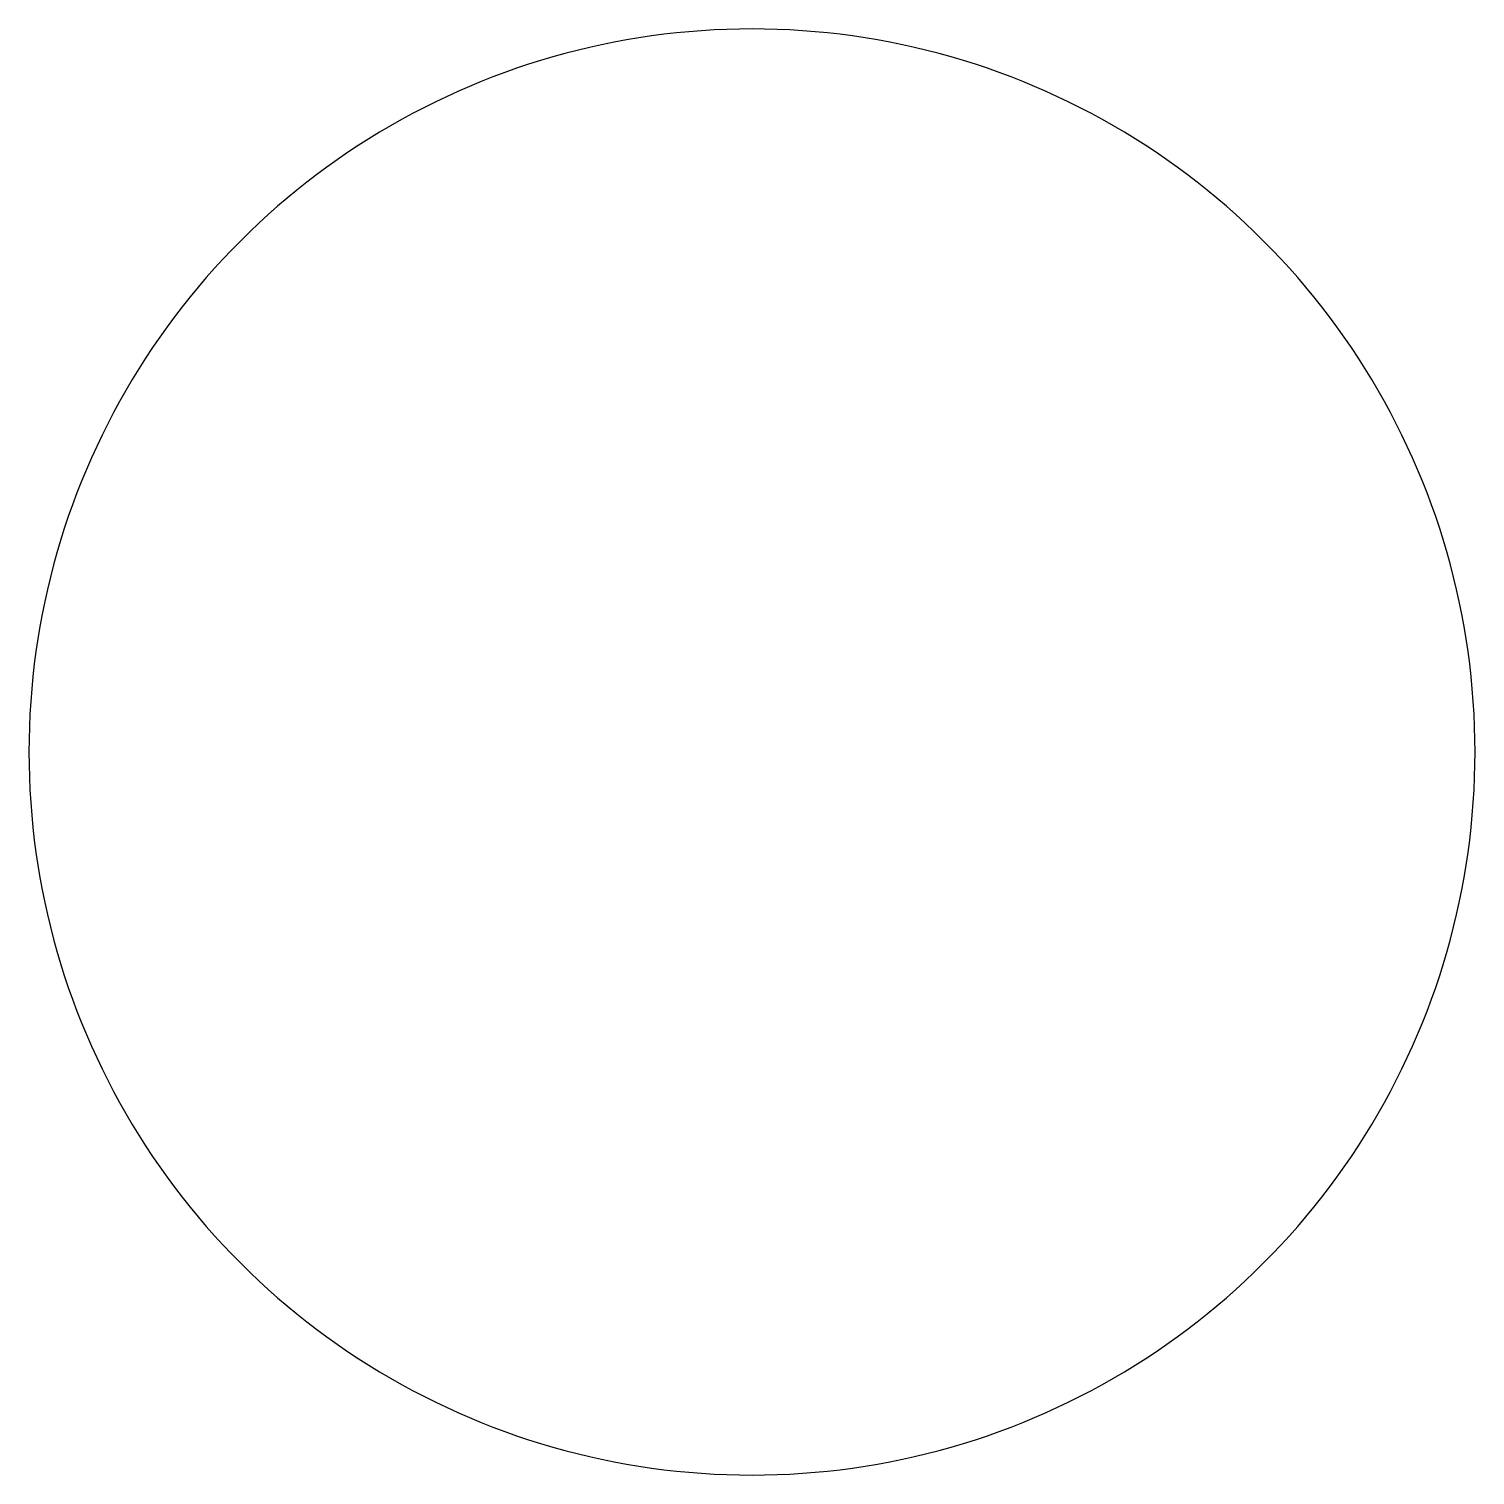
# Model space of a CAD drawing. Header units: metres. Extents: x -44 to 44, y -44 to 44.
import ezdxf

# ---------------------------------------------------------------- set-up
doc = ezdxf.new("R2010")
doc.units = ezdxf.units.M

msp = doc.modelspace()

# ---------------------------------------------------------------- linework, layer by layer
for p, q in [((0, 44), (-0.76791, 43.9933)), ((0.76791, 43.9933), (0, 44)), ((-8.3956, 43.1916), (-9.14811, 43.0385)), ((-7.64052, 43.3315), (-8.3956, 43.1916)), ((-6.88312, 43.4583), (-7.64052, 43.3315)), ((-6.12362, 43.5718), (-6.88312, 43.4583)), ((-5.36225, 43.672), (-6.12362, 43.5718)), ((-4.59925, 43.759), (-5.36225, 43.672)), ((-3.83485, 43.8326), (-4.59925, 43.759)), ((-3.06928, 43.8928), (-3.83485, 43.8326)), ((-2.30278, 43.9397), (-3.06928, 43.8928)), ((-1.53558, 43.9732), (-2.30278, 43.9397)), ((-0.76791, 43.9933), (-1.53558, 43.9732)), ((1.53558, 43.9732), (0.76791, 43.9933)), ((2.30278, 43.9397), (1.53558, 43.9732)), ((3.06928, 43.8928), (2.30278, 43.9397)), ((3.83485, 43.8326), (3.06928, 43.8928)), ((4.59925, 43.759), (3.83485, 43.8326)), ((5.36225, 43.672), (4.59925, 43.759)), ((6.12362, 43.5718), (5.36225, 43.672)), ((6.88312, 43.4583), (6.12362, 43.5718)), ((7.64052, 43.3315), (6.88312, 43.4583)), ((8.3956, 43.1916), (7.64052, 43.3315)), ((9.14811, 43.0385), (8.3956, 43.1916)), ((-12.128, 42.2955), (-12.8644, 42.0774)), ((-11.388, 42.5007), (-12.128, 42.2955)), ((-10.6446, 42.693), (-11.388, 42.5007)), ((-9.89785, 42.8723), (-10.6446, 42.693)), ((-9.14811, 43.0385), (-9.89785, 42.8723)), ((9.89785, 42.8723), (9.14811, 43.0385)), ((10.6446, 42.693), (9.89785, 42.8723)), ((11.388, 42.5007), (10.6446, 42.693)), ((12.128, 42.2955), (11.388, 42.5007)), ((12.8644, 42.0774), (12.128, 42.2955)), ((-14.325, 41.6028), (-15.0489, 41.3465)), ((-13.5967, 41.8465), (-14.325, 41.6028)), ((-12.8644, 42.0774), (-13.5967, 41.8465)), ((13.5967, 41.8465), (12.8644, 42.0774)), ((14.325, 41.6028), (13.5967, 41.8465)), ((15.0489, 41.3465), (14.325, 41.6028)), ((-17.1922, 40.5022), (-17.8964, 40.196)), ((-16.4827, 40.7961), (-17.1922, 40.5022)), ((-15.7682, 41.0775), (-16.4827, 40.7961)), ((-15.0489, 41.3465), (-15.7682, 41.0775)), ((15.7682, 41.0775), (15.0489, 41.3465)), ((16.4827, 40.7961), (15.7682, 41.0775)), ((17.1922, 40.5022), (16.4827, 40.7961)), ((17.8964, 40.196), (17.1922, 40.5022)), ((-18.5952, 39.8775), (-19.2883, 39.5469)), ((-17.8964, 40.196), (-18.5952, 39.8775)), ((18.5952, 39.8775), (17.8964, 40.196)), ((19.2883, 39.5469), (18.5952, 39.8775)), ((-20.6567, 38.8497), (-21.3316, 38.4833)), ((-19.9756, 39.2043), (-20.6567, 38.8497)), ((-19.2883, 39.5469), (-19.9756, 39.2043)), ((19.9756, 39.2043), (19.2883, 39.5469)), ((20.6567, 38.8497), (19.9756, 39.2043)), ((21.3316, 38.4833), (20.6567, 38.8497)), ((-22, 38.1051), (-22.6617, 37.7154)), ((-21.3316, 38.4833), (-22, 38.1051)), ((22, 38.1051), (21.3316, 38.4833)), ((22.6617, 37.7154), (22, 38.1051)), ((-23.3164, 37.3141), (-23.9641, 36.9015)), ((-22.6617, 37.7154), (-23.3164, 37.3141)), ((23.3164, 37.3141), (22.6617, 37.7154)), ((23.9641, 36.9015), (23.3164, 37.3141)), ((-24.6045, 36.4777), (-25.2374, 36.0427)), ((-23.9641, 36.9015), (-24.6045, 36.4777)), ((24.6045, 36.4777), (23.9641, 36.9015)), ((25.2374, 36.0427), (24.6045, 36.4777)), ((-25.8626, 35.5967), (-26.4799, 35.14)), ((-25.2374, 36.0427), (-25.8626, 35.5967)), ((25.8626, 35.5967), (25.2374, 36.0427)), ((26.4799, 35.14), (25.8626, 35.5967)), ((-27.0891, 34.6725), (-27.6901, 34.1944)), ((-26.4799, 35.14), (-27.0891, 34.6725)), ((27.0891, 34.6725), (26.4799, 35.14)), ((27.6901, 34.1944), (27.0891, 34.6725)), ((-28.2827, 33.706), (-28.8666, 33.2072)), ((-27.6901, 34.1944), (-28.2827, 33.706)), ((28.2827, 33.706), (27.6901, 34.1944)), ((28.8666, 33.2072), (28.2827, 33.706)), ((-29.4417, 32.6984), (-30.0079, 32.1796)), ((-28.8666, 33.2072), (-29.4417, 32.6984)), ((29.4417, 32.6984), (28.8666, 33.2072)), ((30.0079, 32.1796), (29.4417, 32.6984)), ((-30.0079, 32.1796), (-30.565, 31.651)), ((30.565, 31.651), (30.0079, 32.1796)), ((-31.1127, 31.1127), (-31.651, 30.565)), ((-30.565, 31.651), (-31.1127, 31.1127)), ((31.1127, 31.1127), (30.565, 31.651)), ((31.651, 30.565), (31.1127, 31.1127)), ((-32.1796, 30.0079), (-32.6984, 29.4417)), ((-31.651, 30.565), (-32.1796, 30.0079)), ((32.1796, 30.0079), (31.651, 30.565)), ((32.6984, 29.4417), (32.1796, 30.0079)), ((-32.6984, 29.4417), (-33.2072, 28.8666)), ((33.2072, 28.8666), (32.6984, 29.4417)), ((-33.706, 28.2827), (-34.1944, 27.6901)), ((-33.2072, 28.8666), (-33.706, 28.2827)), ((33.706, 28.2827), (33.2072, 28.8666)), ((34.1944, 27.6901), (33.706, 28.2827)), ((-34.1944, 27.6901), (-34.6725, 27.0891)), ((34.6725, 27.0891), (34.1944, 27.6901)), ((-35.14, 26.4799), (-35.5967, 25.8626)), ((-34.6725, 27.0891), (-35.14, 26.4799)), ((35.14, 26.4799), (34.6725, 27.0891)), ((35.5967, 25.8626), (35.14, 26.4799)), ((-35.5967, 25.8626), (-36.0427, 25.2374)), ((36.0427, 25.2374), (35.5967, 25.8626)), ((-36.0427, 25.2374), (-36.4777, 24.6045)), ((36.4777, 24.6045), (36.0427, 25.2374)), ((-36.9015, 23.9641), (-37.3141, 23.3164)), ((-36.4777, 24.6045), (-36.9015, 23.9641)), ((36.9015, 23.9641), (36.4777, 24.6045)), ((37.3141, 23.3164), (36.9015, 23.9641)), ((-37.3141, 23.3164), (-37.7154, 22.6617)), ((37.7154, 22.6617), (37.3141, 23.3164)), ((-38.1051, 22), (-38.4833, 21.3316)), ((-37.7154, 22.6617), (-38.1051, 22)), ((38.1051, 22), (37.7154, 22.6617)), ((38.4833, 21.3316), (38.1051, 22)), ((-38.4833, 21.3316), (-38.8497, 20.6567)), ((38.8497, 20.6567), (38.4833, 21.3316)), ((-38.8497, 20.6567), (-39.2043, 19.9756)), ((39.2043, 19.9756), (38.8497, 20.6567)), ((-39.2043, 19.9756), (-39.5469, 19.2883)), ((39.5469, 19.2883), (39.2043, 19.9756)), ((-39.8775, 18.5952), (-40.196, 17.8964)), ((-39.5469, 19.2883), (-39.8775, 18.5952)), ((39.8775, 18.5952), (39.5469, 19.2883)), ((40.196, 17.8964), (39.8775, 18.5952)), ((-40.196, 17.8964), (-40.5022, 17.1922)), ((40.5022, 17.1922), (40.196, 17.8964)), ((-40.5022, 17.1922), (-40.7961, 16.4827)), ((40.7961, 16.4827), (40.5022, 17.1922)), ((-40.7961, 16.4827), (-41.0775, 15.7682)), ((41.0775, 15.7682), (40.7961, 16.4827)), ((-41.3465, 15.0489), (-41.6028, 14.325)), ((-41.0775, 15.7682), (-41.3465, 15.0489)), ((41.3465, 15.0489), (41.0775, 15.7682)), ((41.6028, 14.325), (41.3465, 15.0489)), ((-41.6028, 14.325), (-41.8465, 13.5967)), ((41.8465, 13.5967), (41.6028, 14.325)), ((-41.8465, 13.5967), (-42.0774, 12.8644)), ((42.0774, 12.8644), (41.8465, 13.5967)), ((-42.0774, 12.8644), (-42.2955, 12.128)), ((42.2955, 12.128), (42.0774, 12.8644)), ((-42.2955, 12.128), (-42.5007, 11.388)), ((42.5007, 11.388), (42.2955, 12.128)), ((-42.693, 10.6446), (-42.8723, 9.89785)), ((-42.5007, 11.388), (-42.693, 10.6446)), ((42.693, 10.6446), (42.5007, 11.388)), ((42.8723, 9.89785), (42.693, 10.6446)), ((-42.8723, 9.89785), (-43.0385, 9.14811)), ((43.0385, 9.14811), (42.8723, 9.89785)), ((-43.0385, 9.14811), (-43.1916, 8.3956)), ((43.1916, 8.3956), (43.0385, 9.14811)), ((-43.1916, 8.3956), (-43.3315, 7.64052)), ((43.3315, 7.64052), (43.1916, 8.3956)), ((-43.3315, 7.64052), (-43.4583, 6.88312)), ((43.4583, 6.88312), (43.3315, 7.64052)), ((-43.4583, 6.88312), (-43.5718, 6.12362)), ((43.5718, 6.12362), (43.4583, 6.88312)), ((-43.672, 5.36225), (-43.759, 4.59925)), ((-43.5718, 6.12362), (-43.672, 5.36225)), ((43.672, 5.36225), (43.5718, 6.12362)), ((43.759, 4.59925), (43.672, 5.36225)), ((-43.759, 4.59925), (-43.8326, 3.83485)), ((43.8326, 3.83485), (43.759, 4.59925)), ((-43.8326, 3.83485), (-43.8928, 3.06928)), ((43.8928, 3.06928), (43.8326, 3.83485)), ((-43.8928, 3.06928), (-43.9397, 2.30278)), ((43.9397, 2.30278), (43.8928, 3.06928)), ((-43.9397, 2.30278), (-43.9732, 1.53558)), ((43.9732, 1.53558), (43.9397, 2.30278)), ((-43.9732, 1.53558), (-43.9933, 0.76791)), ((43.9933, 0.76791), (43.9732, 1.53558)), ((-43.9933, 0.76791), (-44, 0)), ((-44, 0), (-43.9933, -0.76791)), ((44, 0), (43.9933, 0.76791)), ((43.9933, -0.76791), (44, 0)), ((-43.9933, -0.76791), (-43.9732, -1.53558)), ((43.9732, -1.53558), (43.9933, -0.76791)), ((-43.9732, -1.53558), (-43.9397, -2.30278)), ((43.9397, -2.30278), (43.9732, -1.53558)), ((-43.9397, -2.30278), (-43.8928, -3.06928)), ((43.8928, -3.06928), (43.9397, -2.30278)), ((-43.8928, -3.06928), (-43.8326, -3.83485)), ((43.8326, -3.83485), (43.8928, -3.06928)), ((-43.8326, -3.83485), (-43.759, -4.59925)), ((43.759, -4.59925), (43.8326, -3.83485)), ((-43.759, -4.59925), (-43.672, -5.36225)), ((43.672, -5.36225), (43.759, -4.59925)), ((-43.672, -5.36225), (-43.5718, -6.12362)), ((-43.5718, -6.12362), (-43.4583, -6.88312)), ((43.4583, -6.88312), (43.5718, -6.12362)), ((43.5718, -6.12362), (43.672, -5.36225)), ((-43.4583, -6.88312), (-43.3315, -7.64052)), ((43.3315, -7.64052), (43.4583, -6.88312)), ((-43.3315, -7.64052), (-43.1916, -8.3956)), ((43.1916, -8.3956), (43.3315, -7.64052)), ((-43.1916, -8.3956), (-43.0385, -9.14811)), ((43.0385, -9.14811), (43.1916, -8.3956)), ((-43.0385, -9.14811), (-42.8723, -9.89785)), ((42.8723, -9.89785), (43.0385, -9.14811)), ((-42.8723, -9.89785), (-42.693, -10.6446)), ((42.693, -10.6446), (42.8723, -9.89785)), ((-42.693, -10.6446), (-42.5007, -11.388)), ((-42.5007, -11.388), (-42.2955, -12.128)), ((42.2955, -12.128), (42.5007, -11.388)), ((42.5007, -11.388), (42.693, -10.6446)), ((-42.2955, -12.128), (-42.0774, -12.8644)), ((42.0774, -12.8644), (42.2955, -12.128)), ((-42.0774, -12.8644), (-41.8465, -13.5967)), ((41.8465, -13.5967), (42.0774, -12.8644)), ((-41.8465, -13.5967), (-41.6028, -14.325)), ((41.6028, -14.325), (41.8465, -13.5967)), ((-41.6028, -14.325), (-41.3465, -15.0489)), ((41.3465, -15.0489), (41.6028, -14.325)), ((-41.3465, -15.0489), (-41.0775, -15.7682)), ((-41.0775, -15.7682), (-40.7961, -16.4827)), ((40.7961, -16.4827), (41.0775, -15.7682)), ((41.0775, -15.7682), (41.3465, -15.0489)), ((-40.7961, -16.4827), (-40.5022, -17.1922)), ((40.5022, -17.1922), (40.7961, -16.4827)), ((-40.5022, -17.1922), (-40.196, -17.8964)), ((40.196, -17.8964), (40.5022, -17.1922)), ((-40.196, -17.8964), (-39.8775, -18.5952)), ((39.8775, -18.5952), (40.196, -17.8964)), ((-39.8775, -18.5952), (-39.5469, -19.2883)), ((-39.5469, -19.2883), (-39.2043, -19.9756)), ((39.2043, -19.9756), (39.5469, -19.2883)), ((39.5469, -19.2883), (39.8775, -18.5952)), ((-39.2043, -19.9756), (-38.8497, -20.6567)), ((38.8497, -20.6567), (39.2043, -19.9756)), ((-38.8497, -20.6567), (-38.4833, -21.3316)), ((38.4833, -21.3316), (38.8497, -20.6567)), ((-38.4833, -21.3316), (-38.1051, -22)), ((-38.1051, -22), (-37.7154, -22.6617)), ((37.7154, -22.6617), (38.1051, -22)), ((38.1051, -22), (38.4833, -21.3316)), ((-37.7154, -22.6617), (-37.3141, -23.3164)), ((37.3141, -23.3164), (37.7154, -22.6617)), ((-37.3141, -23.3164), (-36.9015, -23.9641)), ((36.9015, -23.9641), (37.3141, -23.3164)), ((-36.9015, -23.9641), (-36.4777, -24.6045)), ((-36.4777, -24.6045), (-36.0427, -25.2374)), ((36.0427, -25.2374), (36.4777, -24.6045)), ((36.4777, -24.6045), (36.9015, -23.9641)), ((-36.0427, -25.2374), (-35.5967, -25.8626)), ((35.5967, -25.8626), (36.0427, -25.2374)), ((-35.5967, -25.8626), (-35.14, -26.4799)), ((35.14, -26.4799), (35.5967, -25.8626)), ((-35.14, -26.4799), (-34.6725, -27.0891)), ((-34.6725, -27.0891), (-34.1944, -27.6901)), ((34.1944, -27.6901), (34.6725, -27.0891)), ((34.6725, -27.0891), (35.14, -26.4799)), ((-34.1944, -27.6901), (-33.706, -28.2827)), ((33.706, -28.2827), (34.1944, -27.6901)), ((-33.706, -28.2827), (-33.2072, -28.8666)), ((-33.2072, -28.8666), (-32.6984, -29.4417)), ((32.6984, -29.4417), (33.2072, -28.8666)), ((33.2072, -28.8666), (33.706, -28.2827)), ((-32.6984, -29.4417), (-32.1796, -30.0079)), ((32.1796, -30.0079), (32.6984, -29.4417)), ((-32.1796, -30.0079), (-31.651, -30.565)), ((-31.651, -30.565), (-31.1127, -31.1127)), ((31.1127, -31.1127), (31.651, -30.565)), ((31.651, -30.565), (32.1796, -30.0079)), ((-31.1127, -31.1127), (-30.565, -31.651)), ((-30.565, -31.651), (-30.0079, -32.1796)), ((30.0079, -32.1796), (30.565, -31.651)), ((30.565, -31.651), (31.1127, -31.1127)), ((-30.0079, -32.1796), (-29.4417, -32.6984)), ((29.4417, -32.6984), (30.0079, -32.1796)), ((-29.4417, -32.6984), (-28.8666, -33.2072)), ((-28.8666, -33.2072), (-28.2827, -33.706)), ((28.2827, -33.706), (28.8666, -33.2072)), ((28.8666, -33.2072), (29.4417, -32.6984)), ((-28.2827, -33.706), (-27.6901, -34.1944)), ((-27.6901, -34.1944), (-27.0891, -34.6725)), ((27.0891, -34.6725), (27.6901, -34.1944)), ((27.6901, -34.1944), (28.2827, -33.706)), ((-27.0891, -34.6725), (-26.4799, -35.14)), ((-26.4799, -35.14), (-25.8626, -35.5967)), ((25.8626, -35.5967), (26.4799, -35.14)), ((26.4799, -35.14), (27.0891, -34.6725)), ((-25.8626, -35.5967), (-25.2374, -36.0427)), ((-25.2374, -36.0427), (-24.6045, -36.4777)), ((24.6045, -36.4777), (25.2374, -36.0427)), ((25.2374, -36.0427), (25.8626, -35.5967)), ((-24.6045, -36.4777), (-23.9641, -36.9015)), ((-23.9641, -36.9015), (-23.3164, -37.3141)), ((23.3164, -37.3141), (23.9641, -36.9015)), ((23.9641, -36.9015), (24.6045, -36.4777)), ((-23.3164, -37.3141), (-22.6617, -37.7154)), ((-22.6617, -37.7154), (-22, -38.1051)), ((22, -38.1051), (22.6617, -37.7154)), ((22.6617, -37.7154), (23.3164, -37.3141)), ((-22, -38.1051), (-21.3316, -38.4833)), ((-21.3316, -38.4833), (-20.6567, -38.8497)), ((20.6567, -38.8497), (21.3316, -38.4833)), ((21.3316, -38.4833), (22, -38.1051)), ((-20.6567, -38.8497), (-19.9756, -39.2043)), ((-19.9756, -39.2043), (-19.2883, -39.5469)), ((-19.2883, -39.5469), (-18.5952, -39.8775)), ((18.5952, -39.8775), (19.2883, -39.5469)), ((19.2883, -39.5469), (19.9756, -39.2043)), ((19.9756, -39.2043), (20.6567, -38.8497)), ((-18.5952, -39.8775), (-17.8964, -40.196)), ((-17.8964, -40.196), (-17.1922, -40.5022)), ((17.1922, -40.5022), (17.8964, -40.196)), ((17.8964, -40.196), (18.5952, -39.8775)), ((-17.1922, -40.5022), (-16.4827, -40.7961)), ((-16.4827, -40.7961), (-15.7682, -41.0775)), ((-15.7682, -41.0775), (-15.0489, -41.3465)), ((-15.0489, -41.3465), (-14.325, -41.6028)), ((14.325, -41.6028), (15.0489, -41.3465)), ((15.0489, -41.3465), (15.7682, -41.0775)), ((15.7682, -41.0775), (16.4827, -40.7961)), ((16.4827, -40.7961), (17.1922, -40.5022)), ((-14.325, -41.6028), (-13.5967, -41.8465)), ((-13.5967, -41.8465), (-12.8644, -42.0774)), ((-12.8644, -42.0774), (-12.128, -42.2955)), ((12.128, -42.2955), (12.8644, -42.0774)), ((12.8644, -42.0774), (13.5967, -41.8465)), ((13.5967, -41.8465), (14.325, -41.6028)), ((-12.128, -42.2955), (-11.388, -42.5007)), ((-11.388, -42.5007), (-10.6446, -42.693)), ((-10.6446, -42.693), (-9.89785, -42.8723)), ((-9.89785, -42.8723), (-9.14811, -43.0385)), ((-9.14811, -43.0385), (-8.3956, -43.1916)), ((8.3956, -43.1916), (9.14811, -43.0385)), ((9.14811, -43.0385), (9.89785, -42.8723)), ((9.89785, -42.8723), (10.6446, -42.693)), ((10.6446, -42.693), (11.388, -42.5007)), ((11.388, -42.5007), (12.128, -42.2955)), ((-8.3956, -43.1916), (-7.64052, -43.3315)), ((-7.64052, -43.3315), (-6.88312, -43.4583)), ((-6.88312, -43.4583), (-6.12362, -43.5718)), ((-6.12362, -43.5718), (-5.36225, -43.672)), ((-5.36225, -43.672), (-4.59925, -43.759)), ((-4.59925, -43.759), (-3.83485, -43.8326)), ((-3.83485, -43.8326), (-3.06928, -43.8928)), ((-3.06928, -43.8928), (-2.30278, -43.9397)), ((-2.30278, -43.9397), (-1.53558, -43.9732)), ((-1.53558, -43.9732), (-0.76791, -43.9933)), ((-0.76791, -43.9933), (0, -44)), ((0, -44), (0.76791, -43.9933)), ((0.76791, -43.9933), (1.53558, -43.9732)), ((1.53558, -43.9732), (2.30278, -43.9397)), ((2.30278, -43.9397), (3.06928, -43.8928)), ((3.06928, -43.8928), (3.83485, -43.8326)), ((3.83485, -43.8326), (4.59925, -43.759)), ((4.59925, -43.759), (5.36225, -43.672)), ((5.36225, -43.672), (6.12362, -43.5718)), ((6.12362, -43.5718), (6.88312, -43.4583)), ((6.88312, -43.4583), (7.64052, -43.3315)), ((7.64052, -43.3315), (8.3956, -43.1916))]:
    msp.add_line(p, q)

doc.saveas('drawing.dxf')
